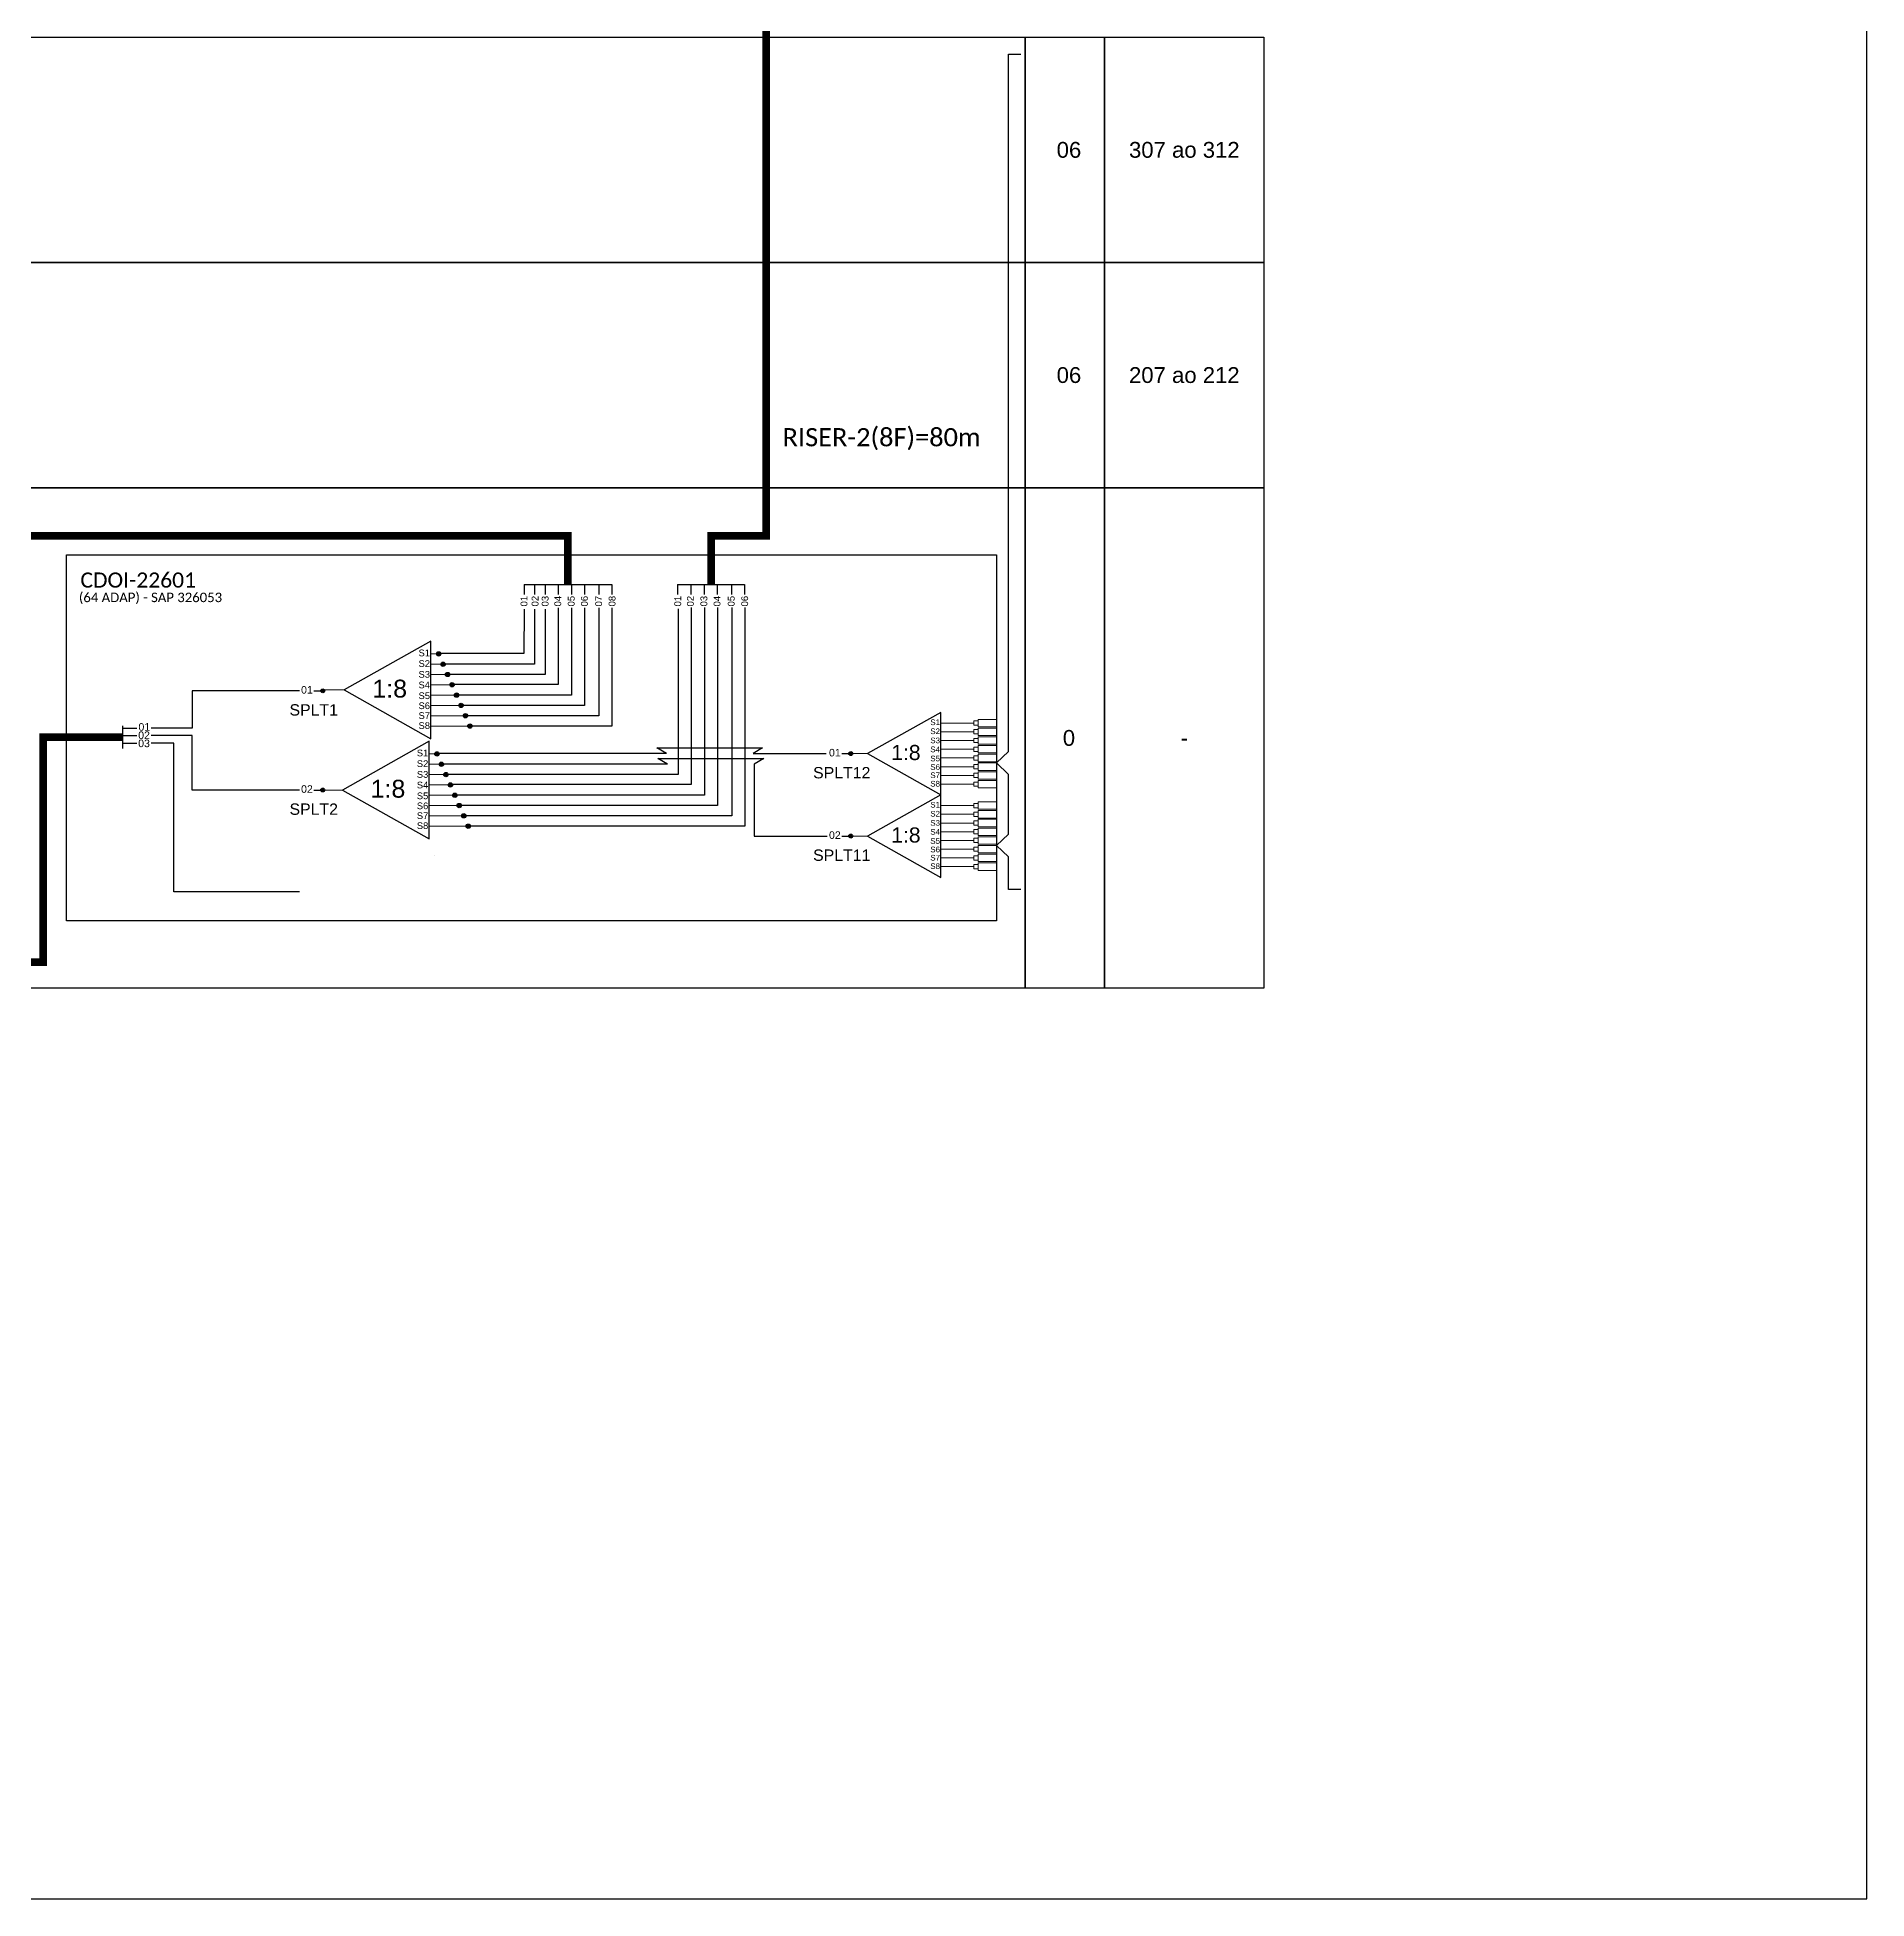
# Model space of a CAD drawing. Extents: x -89 to 2622484776, y -1852823961 to 1299.
# Drawn here: x 1482.1 to 1748.1, y 705 to 975.6 of the extents above; entities that cross this region are included whole.
import ezdxf
from ezdxf.enums import TextEntityAlignment as Align

# ---------------------------------------------------------------- set-up
doc = ezdxf.new("R2010")
doc.units = 0
doc.styles.add('ARIAL', font='arial.ttf')
doc.styles.get("Standard").update_dxf_attribs({"font": 'arial.ttf'})
doc.styles.add('WMF-Calibri0', font='CALIBRI.TTF')
doc.linetypes.add('RESERVA', pattern='A,0.5,-0.15,["RESERVA",Standard,S=0.18,R=0,X=0,Y=-0.1],-1.3', length=1.95)

# ---------------------------------------------------------------- blocks, each defined once
blk = doc.blocks.new('SPLT_1-8_DIV_DIR')
h = blk.add_hatch(color=3)
h.dxf.hatch_style = 1
edge = h.paths.add_edge_path()
edge.add_arc((12.77, 4.04), 0.242, 0, 360)
h = blk.add_hatch(color=3)
h.dxf.hatch_style = 1
edge = h.paths.add_edge_path()
edge.add_arc((13.27, 2.88), 0.242, 0, 360)
h = blk.add_hatch(color=3)
h.dxf.hatch_style = 1
edge = h.paths.add_edge_path()
edge.add_arc((13.77, 1.73), 0.242, 0, 360)
h = blk.add_hatch(color=3)
h.dxf.hatch_style = 1
edge = h.paths.add_edge_path()
edge.add_arc((14.27, 0.58), 0.242, 0, 360)
h = blk.add_hatch(color=3)
h.dxf.hatch_style = 1
edge = h.paths.add_edge_path()
edge.add_arc((14.77, -0.58), 0.242, 0, 360)
h = blk.add_hatch(color=3)
h.dxf.hatch_style = 1
edge = h.paths.add_edge_path()
edge.add_arc((15.27, -1.73), 0.242, 0, 360)
h = blk.add_hatch(color=3)
h.dxf.hatch_style = 1
edge = h.paths.add_edge_path()
edge.add_arc((15.77, -2.88), 0.242, 0, 360)
h = blk.add_hatch(color=3)
h.dxf.hatch_style = 1
edge = h.paths.add_edge_path()
edge.add_arc((16.27, -4.04), 0.242, 0, 360)
at = {"color": 1}
blk.add_lwpolyline([(11.89, 5.45), (2.22, 0), (11.89, -5.45), (11.89, 5.45)], dxfattribs=at)
at = {"color": 7, "lineweight": 0}
for points in [[(12.77, 4.04), (11.89, 4.04)], [(11.89, 2.88), (13.27, 2.88)], [(11.89, 1.73), (13.77, 1.73)], [(11.89, 0.58), (14.27, 0.58)], [(11.89, -0.58), (14.77, -0.58)], [(11.89, -1.73), (15.27, -1.73)], [(11.89, -2.88), (15.77, -2.88)], [(11.89, -4.04), (16.27, -4.04)]]:
    blk.add_lwpolyline(points, dxfattribs=at)
at = {"color": 1, "lineweight": 0}
blk.add_lwpolyline([(2.22, 0), (0, 0)], dxfattribs=at)
at = {"color": 3}
for centre in [(12.77, 4.04), (13.27, 2.88), (13.77, 1.73), (14.27, 0.58), (14.77, -0.58), (15.27, -1.73), (15.77, -2.88), (16.27, -4.04)]:
    blk.add_circle(centre, 0.242, dxfattribs=at)
at = {"color": 1, "style": 'ARIAL'}
for s, height, p in [('S1', 0.75, (10.52, 3.77)), ('S2', 0.75, (10.52, 2.58)), ('S3', 0.75, (10.52, 1.37)), ('1:8', 2, (5.35, -0.85)), ('S4', 0.75, (10.52, 0.19)), ('S5', 0.75, (10.52, -1.02)), ('S6', 0.75, (10.52, -2.14)), ('S7', 0.75, (10.52, -3.24)), ('S8', 0.75, (10.52, -4.36))]:
    blk.add_text(s, height=height, dxfattribs=at).set_placement(p)
blk = doc.blocks.new('SPLT_1-8_SC-APC')
at = {"color": 1}
blk.add_lwpolyline([(-7.37, -2.1), (-17.04, -7.55), (-7.37, -13), (-7.37, -2.1)], dxfattribs=at)
at = {"color": 3, "lineweight": 0}
for points in [[(-2.99, -3.51), (-7.37, -3.51)], [(-7.37, -4.66), (-2.99, -4.66)], [(-2.41, -3.02), (-2.41, -4)], [(-2.41, -3.02), (0, -3.02)], [(-2.41, -4), (0, -4)], [(-2.41, -4.17), (-2.41, -5.16)], [(-2.41, -4.17), (0, -4.17)], [(-7.37, -5.82), (-2.99, -5.82)], [(-7.37, -6.97), (-2.99, -6.97)], [(-2.41, -5.16), (0, -5.16)], [(-2.41, -5.32), (-2.41, -6.31)], [(-2.41, -5.32), (0, -5.32)], [(-2.41, -6.31), (0, -6.31)], [(-2.41, -6.48), (-2.41, -7.46)], [(-2.41, -6.48), (0, -6.48)], [(-7.37, -8.12), (-2.99, -8.12)], [(-7.37, -9.28), (-2.99, -9.28)], [(-2.41, -7.46), (0, -7.46)], [(-2.41, -7.63), (-2.41, -8.62)], [(-2.41, -7.63), (0, -7.63)], [(-2.41, -8.62), (0, -8.62)], [(-2.41, -8.78), (-2.41, -9.77)], [(-2.41, -8.78), (0, -8.78)], [(-2.41, -9.77), (0, -9.77)], [(-7.37, -10.43), (-2.99, -10.43)], [(-7.37, -11.58), (-2.99, -11.58)], [(-2.41, -9.94), (-2.41, -10.92)], [(-2.41, -9.94), (0, -9.94)], [(-2.41, -10.92), (0, -10.92)], [(-2.41, -11.09), (-2.41, -12.08)], [(-2.41, -11.09), (0, -11.09)], [(-2.41, -12.08), (0, -12.08)]]:
    blk.add_lwpolyline(points, dxfattribs=at)
for points in [[(-2.99, -3.22), (-2.41, -3.22), (-2.41, -3.8), (-2.99, -3.8)], [(-2.99, -4.38), (-2.41, -4.38), (-2.41, -4.95), (-2.99, -4.95)], [(-2.99, -5.53), (-2.41, -5.53), (-2.41, -6.1), (-2.99, -6.1)], [(-2.99, -6.68), (-2.41, -6.68), (-2.41, -7.26), (-2.99, -7.26)], [(-2.99, -7.84), (-2.41, -7.84), (-2.41, -8.41), (-2.99, -8.41)], [(-2.99, -8.99), (-2.41, -8.99), (-2.41, -9.56), (-2.99, -9.56)], [(-2.99, -10.14), (-2.41, -10.14), (-2.41, -10.72), (-2.99, -10.72)], [(-2.99, -11.3), (-2.41, -11.3), (-2.41, -11.87), (-2.99, -11.87)]]:
    blk.add_lwpolyline(points, close=True, dxfattribs=at)
at = {"color": 1, "lineweight": 0}
blk.add_lwpolyline([(-17.04, -7.55), (-19.26, -7.55)], dxfattribs=at)
at = {"color": 1, "style": 'ARIAL'}
for s, height, p in [('S1', 0.75, (-8.74, -3.78)), ('S2', 0.75, (-8.74, -4.97)), ('1:8', 2, (-13.91, -8.4)), ('S3', 0.75, (-8.74, -6.18)), ('S4', 0.75, (-8.74, -7.36)), ('S5', 0.75, (-8.74, -8.57)), ('S6', 0.75, (-8.74, -9.69)), ('S7', 0.75, (-8.74, -10.78)), ('S8', 0.75, (-8.74, -11.9))]:
    blk.add_text(s, height=height, dxfattribs=at).set_placement(p)

msp = doc.modelspace()

# ---------------------------------------------------------------- hatches: boundary and pattern name
h = msp.add_hatch(color=3)
h.dxf.hatch_style = 1
edge = h.paths.add_edge_path()
edge.add_arc((1523.6, 880.63), 0.282, 0, 360)
h = msp.add_hatch(color=3)
h.dxf.hatch_style = 1
edge = h.paths.add_edge_path()
edge.add_arc((1600.36, 871.5), 0.282, 0, 360)
h = msp.add_hatch(color=3)
h.dxf.hatch_style = 1
edge = h.paths.add_edge_path()
edge.add_arc((1523.6, 866.2), 0.282, 0, 360)
h = msp.add_hatch(color=3)
h.dxf.hatch_style = 1
edge = h.paths.add_edge_path()
edge.add_arc((1600.36, 859.51), 0.282, 0, 360)

# ---------------------------------------------------------------- linework, layer by layer
at = {"color": 6}
for p, q in [((1575.26, 892.53), (1575.26, 868.45)), ((1577.17, 892.72), (1577.17, 866.99)), ((1579.09, 892.72), (1579.09, 865.44)), ((1581.01, 892.72), (1581, 863.94)), ((1583.08, 892.72), (1583.08, 862.45)), ((1584.96, 892.72), (1584.96, 860.94)), ((1575.26, 868.45), (1541.82, 868.45)), ((1577.17, 866.99), (1542.46, 866.99)), ((1579.09, 865.44), (1543.12, 865.44)), ((1581, 863.94), (1543.77, 863.94)), ((1583.08, 862.45), (1544.42, 862.45)), ((1584.96, 860.94), (1545.07, 860.94))]:
    msp.add_line(p, q, dxfattribs=at)
at = {"color": 3}
for p, q in [((1494.5, 875.22), (1496.55, 875.22)), ((1573.57, 871.5), (1540.51, 871.5))]:
    msp.add_line(p, q, dxfattribs=at)
at = {"color": 2}
for p, q in [((1504.63, 874.12), (1498.68, 874.12)), ((1504.63, 866.2), (1504.63, 874.12)), ((1573.73, 869.95), (1541.17, 869.95)), ((1520.21, 866.2), (1504.63, 866.2))]:
    msp.add_line(p, q, dxfattribs=at)
msp.add_lwpolyline([(909.5, 705.02), (1748.06, 705.02), (1748.06, 1299.02), (909.5, 1299.02), (909.5, 705.02)])
at = {"color": 5, "const_width": 1.1}
msp.add_lwpolyline([(1559.24, 896.1), (1559.24, 903.17), (1463.45, 903.17), (1463.45, 853.67), (1425.52, 853.67), (1425.52, 1226.81)], dxfattribs=at)
at = {"color": 6, "const_width": 1.1}
msp.add_lwpolyline([(1588.06, 1226.81), (1588.06, 903.17), (1580.05, 903.17), (1580.05, 896.1)], dxfattribs=at)
for points in [[(1388.81, 975.64), (1625.7, 975.64), (1625.7, 942.9), (1388.81, 942.9)], [(1625.7, 975.64), (1637.27, 975.64), (1637.27, 942.9), (1625.7, 942.9)], [(1637.27, 975.64), (1660.42, 975.64), (1660.42, 942.9), (1637.27, 942.9)], [(1388.81, 942.9), (1625.7, 942.9), (1625.7, 910.15), (1388.81, 910.15)], [(1625.7, 942.9), (1637.27, 942.9), (1637.27, 910.15), (1625.7, 910.15)], [(1637.27, 942.9), (1660.42, 942.9), (1660.42, 910.15), (1637.27, 910.15)], [(1388.81, 910.15), (1625.7, 910.15), (1625.7, 837.41), (1388.81, 837.41)], [(1625.7, 910.15), (1637.27, 910.15), (1637.27, 837.41), (1625.7, 837.41)], [(1637.27, 910.15), (1660.42, 910.15), (1660.42, 837.41), (1637.27, 837.41)]]:
    msp.add_lwpolyline(points, close=True)
at = {"color": 3}
for points in [[(1625.09, 851.73), (1623.27, 851.73), (1623.27, 856.49), (1621.54, 858.15), (1623.27, 859.81), (1623.27, 868.48), (1621.54, 870.14), (1623.27, 871.79), (1623.27, 973.17), (1625.09, 973.17)], [(1520.21, 880.63), (1504.63, 880.63), (1504.63, 875.22), (1498.66, 875.22)], [(1522.29, 880.63), (1523.6, 880.63)], [(1573.57, 871.5), (1572.15, 872.36), (1587.55, 872.36), (1586.16, 871.5)], [(1586.16, 871.5), (1596.78, 871.5)], [(1599.04, 871.5), (1600.36, 871.5)]]:
    msp.add_lwpolyline(points, dxfattribs=at)
at = {"color": 1}
msp.add_lwpolyline([(1486.35, 900.39), (1621.54, 900.39), (1621.54, 847.17), (1486.35, 847.17)], close=True, dxfattribs=at)
at = {"color": 5}
for points in [[(1552.86, 896.1), (1552.86, 894.65)], [(1552.86, 896.1), (1565.62, 896.1)], [(1554.39, 896.1), (1554.39, 894.65)], [(1555.92, 896.1), (1555.92, 894.65)], [(1557.84, 896.1), (1557.84, 894.62)], [(1559.75, 896.1), (1559.75, 894.63)], [(1561.67, 896.1), (1561.67, 894.62)], [(1563.75, 896.1), (1563.75, 894.63)], [(1565.62, 896.1), (1565.62, 894.63)], [(1552.86, 892.5), (1552.83, 886.05), (1540.76, 886.05)], [(1554.39, 892.5), (1554.39, 884.5), (1541.42, 884.5)], [(1555.92, 892.5), (1555.92, 883.01), (1542.07, 883.01)], [(1557.84, 892.7), (1557.83, 881.54), (1542.72, 881.54)], [(1559.75, 892.7), (1559.75, 879.99), (1543.37, 879.99)], [(1561.67, 892.7), (1561.67, 878.49), (1544.02, 878.49)], [(1563.75, 892.7), (1563.74, 877.01), (1544.67, 877.01)], [(1565.62, 892.7), (1565.62, 875.5), (1545.32, 875.5)], [(1540.14, 886.05), (1540.14, 886.05)], [(1539.89, 871.5), (1539.88, 871.5)], [(1539.89, 856.69), (1539.88, 856.69)]]:
    msp.add_lwpolyline(points, dxfattribs=at)
at = {"color": 6}
for points in [[(1575.19, 896.1), (1575.19, 894.65)], [(1575.19, 896.1), (1584.9, 896.1)], [(1577.11, 896.1), (1577.11, 894.62)], [(1579.03, 896.1), (1579.03, 894.63)], [(1580.94, 896.1), (1580.94, 894.62)], [(1583.02, 896.1), (1583.02, 894.62)], [(1584.9, 896.1), (1584.9, 894.63)]]:
    msp.add_lwpolyline(points, dxfattribs=at)
at = {"color": 1, "const_width": 1.1}
msp.add_lwpolyline([(1494.5, 873.88), (1482.95, 873.88), (1482.95, 841.17), (1429.45, 841.17)], dxfattribs=at)
at = {"color": 1}
msp.add_lwpolyline([(1494.5, 875.53), (1494.5, 872.22)], dxfattribs=at)
at = {"color": 2}
for points in [[(1494.5, 874.12), (1496.55, 874.12)], [(1573.73, 869.95), (1572.31, 870.81), (1587.71, 870.81), (1586.32, 869.95)], [(1586.32, 869.95), (1586.32, 859.51), (1596.91, 859.51)], [(1522.29, 866.2), (1523.6, 866.2)], [(1599.04, 859.51), (1600.36, 859.51)]]:
    msp.add_lwpolyline(points, dxfattribs=at)
at = {"color": 7}
msp.add_lwpolyline([(1494.5, 873.02), (1496.55, 873.02)], dxfattribs=at)
at = {"color": 8, "linetype": 'RESERVA', "ltscale": 4}
msp.add_lwpolyline([(1520.21, 851.39), (1501.97, 851.39), (1501.97, 873.02), (1498.68, 873.02)], dxfattribs=at)
at = {"color": 3}
for centre in [(1523.6, 880.63), (1600.36, 871.5), (1523.6, 866.2), (1600.36, 859.51)]:
    msp.add_circle(centre, 0.282, dxfattribs=at)

# ---------------------------------------------------------------- block references
at = {"xscale": 1.3, "yscale": 1.3, "zscale": 1.3}
for p in [(1523.85, 880.75), (1523.6, 866.2)]:
    msp.add_blockref('SPLT_1-8_DIV_DIR', p, dxfattribs=at)
at = {"color": 3, "xscale": 1.1, "yscale": 1.1, "zscale": 1.1}
for p in [(1621.54, 879.8), (1621.54, 867.81)]:
    msp.add_blockref('SPLT_1-8_SC-APC', p, dxfattribs=at)

# ---------------------------------------------------------------- texts
at = {"style": 'ARIAL'}
for s, height, p in [('06', 2.3, (1632.08, 959.27)), ('307 ao 312', 2.3, (1648.85, 959.27)), ('06', 2.3, (1632.08, 926.53)), ('207 ao 212', 2.3, (1648.85, 926.53)), ('01', 1.1, (1521.3, 880.77)), ('02', 1.1, (1497.62, 874.17)), ('01', 1.1, (1497.66, 875.38)), ('0', 2.3, (1632.08, 873.78)), ('03', 1.1, (1497.62, 872.99)), ('01', 1.1, (1598.05, 871.64)), ('-', 2.3, (1648.85, 873.78)), ('02', 1.1, (1521.3, 866.35)), ('02', 1.1, (1598.05, 859.65))]:
    msp.add_text(s, height=height, dxfattribs=at).set_placement(p, align=Align.MIDDLE_CENTER)
at = {"color": 6, "style": 'WMF-Calibri0'}
msp.add_text('RISER-2(8F)=80m', height=2.6457, dxfattribs=at).set_placement((1590.45, 916.17))
at = {"color": 1, "style": 'WMF-Calibri0'}
msp.add_text('CDOI-22601', height=2.2, dxfattribs=at).set_placement((1488.37, 895.63))
msp.add_text('(64 ADAP) - SAP 326053', height=1.375, dxfattribs=at).set_placement((1498.56, 893.52), align=Align.CENTER)
at = {"style": 'ARIAL'}
for s, p in [('01', (1552.85, 893.66)), ('02', (1554.47, 893.66)), ('03', (1555.93, 893.66)), ('04', (1557.77, 893.66)), ('05', (1559.72, 893.66)), ('06', (1561.64, 893.66)), ('07', (1563.71, 893.66)), ('08', (1565.66, 893.66)), ('01', (1575.21, 893.66)), ('02', (1577.04, 893.66)), ('03', (1579, 893.66)), ('04', (1580.92, 893.66)), ('05', (1582.98, 893.66)), ('06', (1584.94, 893.66))]:
    msp.add_text(s, height=0.992, rotation=90, dxfattribs=at).set_placement(p, align=Align.MIDDLE_CENTER)
for s, p in [('SPLT1', (1522.29, 877.03)), ('SPLT12', (1599.05, 867.9)), ('SPLT2', (1522.29, 862.6)), ('SPLT11', (1599.05, 855.91))]:
    msp.add_text(s, height=1.65, dxfattribs=at).set_placement(p, align=Align.CENTER)

doc.saveas('drawing.dxf')
